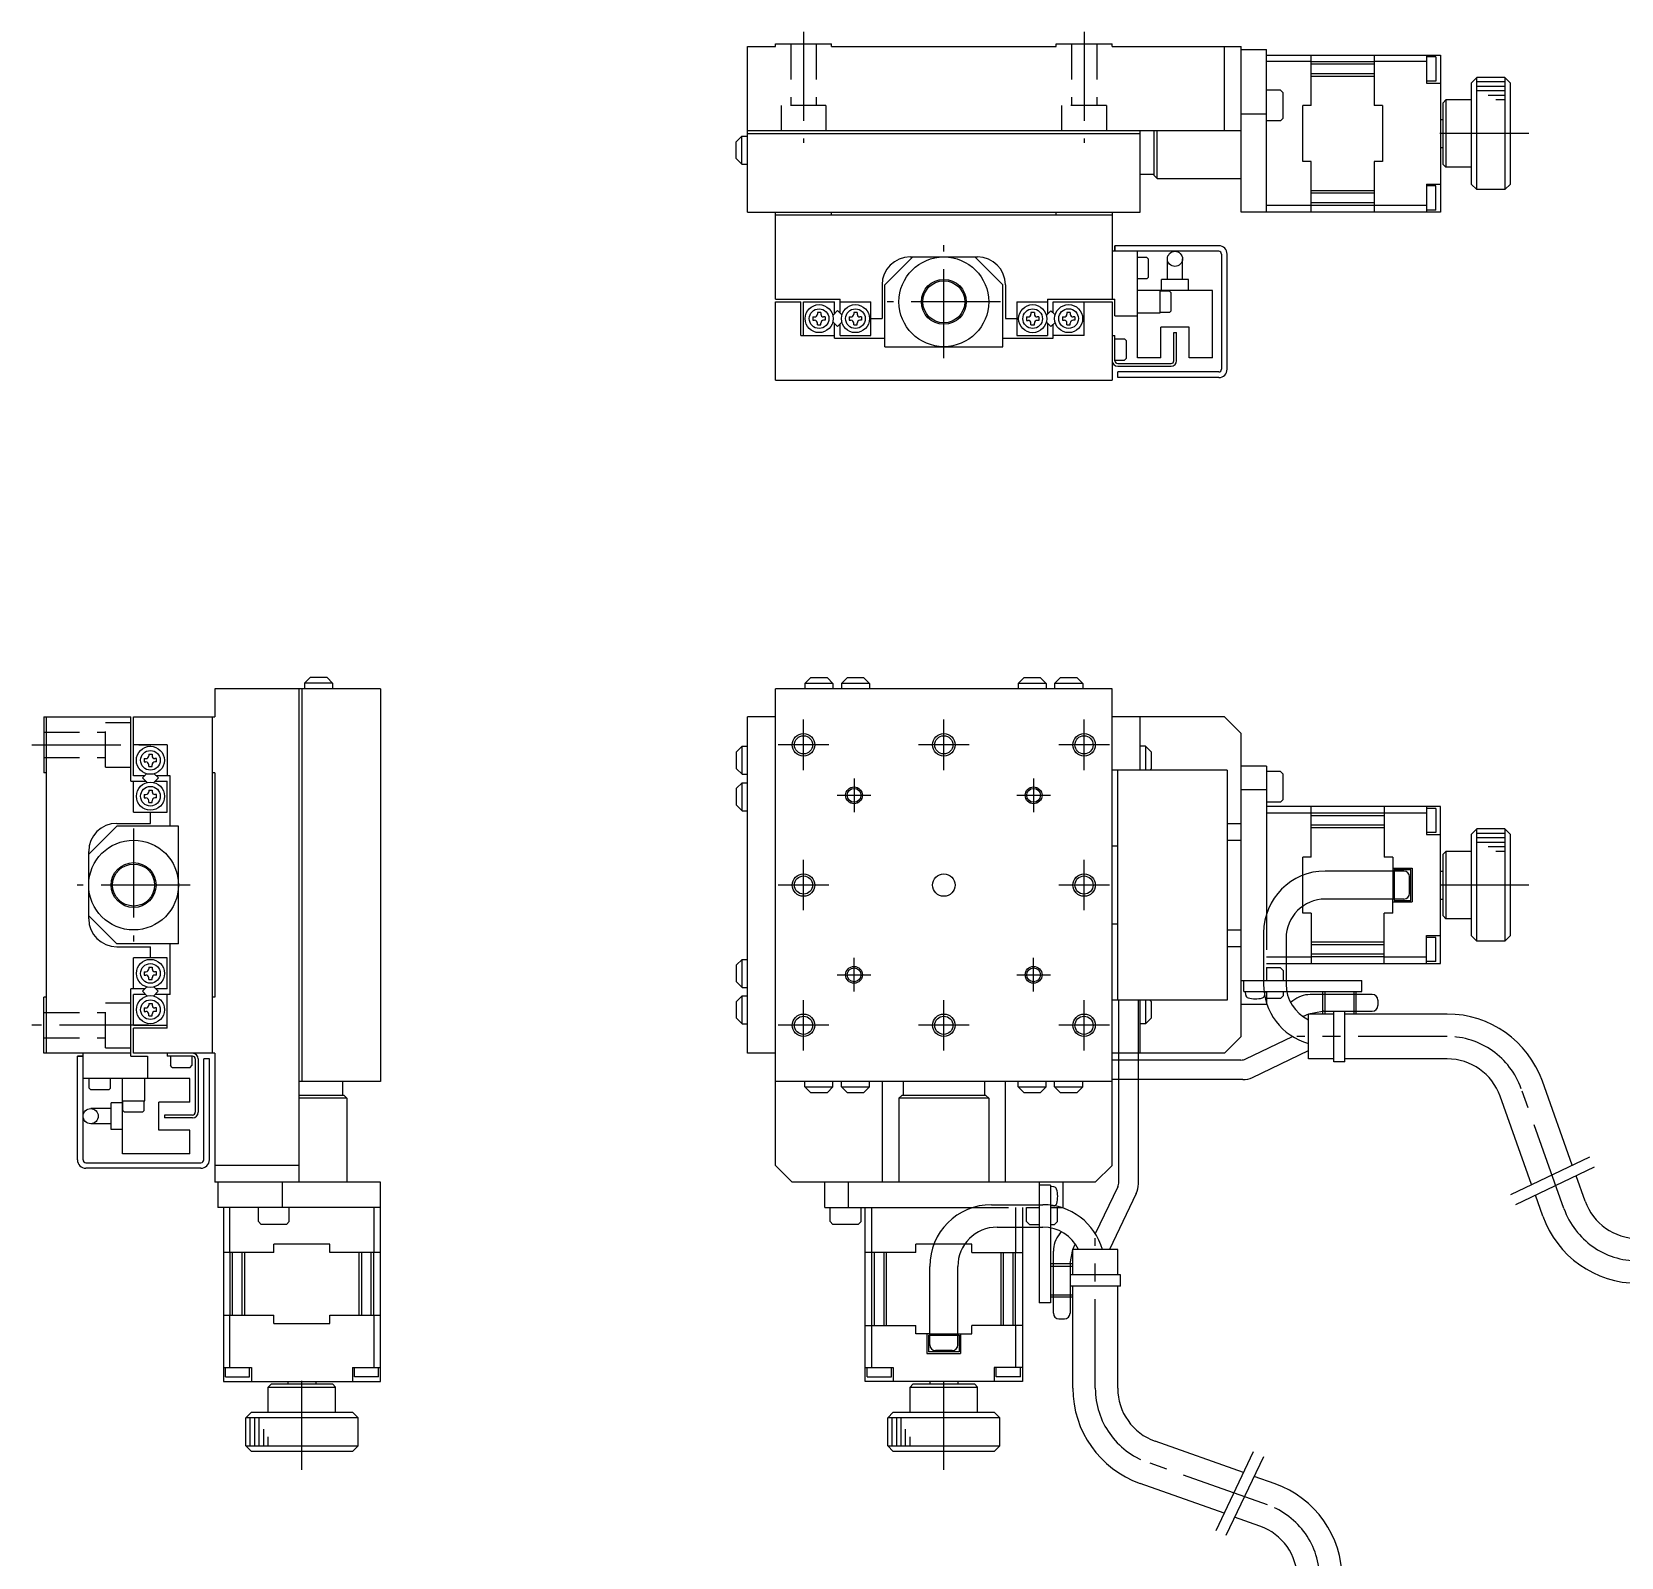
# Model space of a CAD drawing. Extents: x -2 to 425, y -8 to 414.
# Drawn here: x -2.1 to 281.1, y 142.4 to 414.4 of the extents above; entities that cross this region are included whole.
import ezdxf

# ---------------------------------------------------------------- set-up
doc = ezdxf.new("R2010")
doc.units = 0
doc.header["$LTSCALE"] = 0.5
doc.linetypes.add('CENTER', pattern=[50.8, 31.75, -6.35, 6.35, -6.35])
doc.linetypes.add('DASHED', pattern=[19.05, 12.7, -6.35])
for name, color, linetype in [('MSM_CENTER', 1, 'CENTER'), ('MSM_CONTINUOUS', 7, 'CONTINUOUS'), ('MSM_DASHED', 4, 'DASHED'), ('MSM_NARROW', 5, 'CONTINUOUS')]:
    doc.layers.add(name, color=color, linetype=linetype)

msp = doc.modelspace()

# ---------------------------------------------------------------- linework, layer by layer
at = {"layer": 'MSM_CENTER'}
for p, q in [((135.398425, 414.390537), (135.398425, 394.605275)), ((185.398425, 414.390537), (185.398425, 394.605275)), ((264.685411, 396.24594), (246.300101, 396.24594)), ((160.398425, 356.170289), (160.398425, 376.321592)), ((170.474076, 366.24594), (150.322773, 366.24594)), ((135.398424, 282.756785), (135.398424, 291.756784)), ((160.398424, 282.756785), (160.398424, 291.756784)), ((185.398423, 282.756785), (185.398423, 291.756784)), ((-2.144597, 287.256784), (19.079552, 287.256784)), ((139.898423, 287.256785), (130.898424, 287.256785)), ((164.898423, 287.256785), (155.898424, 287.256785)), ((189.898422, 287.256785), (180.898423, 287.256785)), ((144.398424, 281.256783), (144.398424, 275.256783)), ((176.398423, 281.256783), (176.398423, 275.256783)), ((141.398424, 278.256784), (147.398422, 278.256784)), ((173.398425, 278.256784), (179.398425, 278.256784)), ((16.000001, 272.333953), (16.000001, 252.18265)), ((135.398424, 257.756784), (135.398424, 266.756783)), ((185.398423, 257.756784), (185.398423, 266.756783)), ((26.075652, 262.258301), (5.924349, 262.258301)), ((139.898423, 262.256784), (130.898424, 262.256784)), ((189.898422, 262.256784), (180.898423, 262.256784)), ((264.685411, 262.256784), (246.300101, 262.256784)), ((144.398424, 243.256785), (144.398424, 249.256785)), ((176.398423, 243.256785), (176.398423, 249.256785)), ((141.398424, 246.256784), (147.398422, 246.256784)), ((173.398425, 246.256784), (179.398425, 246.256784)), ((135.398424, 232.756783), (135.398424, 241.756782)), ((160.398424, 232.756783), (160.398424, 241.756782)), ((185.398423, 232.756783), (185.398423, 241.756782)), ((18.647451, 237.258301), (-2.144597, 237.258301)), ((139.898423, 237.256783), (130.898424, 237.256783)), ((164.898423, 237.256783), (155.898424, 237.256783)), ((189.898422, 237.256783), (180.898423, 237.256783)), ((250.121318, 235.256785), (223.326541, 235.256785)), ((270.920809, 204.56521), (263.311136, 225.950261)), ((187.398425, 172.533891), (187.398425, 199.328668)), ((45.999999, 157.969798), (45.999999, 176.355108)), ((160.398426, 157.969798), (160.398426, 176.355108)), ((218.09, 151.7344), (196.704949, 159.344073))]:
    msp.add_line(p, q, dxfattribs=at)
for centre, start, end in [((250.121318, 221.256785), 19.587633, 90), ((284.110626, 209.258685), 199.587633, 270), ((201.398425, 172.533891), 180, 250.412367), ((213.396525, 138.544583), 0, 70.412367)]:
    msp.add_arc(centre, 14, start, end, dxfattribs=at)
at = {"layer": 'MSM_CONTINUOUS'}
for p, q in [((125.398425, 411.745939), (130.398425, 411.745939)), ((125.398425, 382.245941), (125.398425, 411.745939)), ((130.398425, 411.745939), (130.398425, 412.245939)), ((130.398425, 412.245939), (140.398425, 412.245939)), ((140.398425, 411.745939), (140.398425, 412.245939)), ((140.398425, 411.745939), (180.398425, 411.745939)), ((180.398425, 411.745939), (180.398425, 412.245939)), ((180.398425, 412.245939), (190.398425, 412.245939)), ((190.398425, 411.745939), (190.398425, 412.245939)), ((190.398425, 411.745939), (213.398425, 411.745939)), ((210.398425, 396.745939), (210.398425, 411.745939)), ((213.398425, 382.24594), (213.398425, 411.745939)), ((213.398425, 411.24594), (217.898425, 411.24594)), ((217.898425, 382.24594), (217.898425, 411.24594)), ((217.898425, 410.24594), (248.898425, 410.24594)), ((225.898425, 409.091173), (217.898425, 409.091173)), ((225.898425, 401.24594), (225.898425, 410.24594)), ((237.098425, 409.04594), (225.898425, 409.04594)), ((237.098425, 408.59594), (225.898425, 408.59594)), ((237.098425, 410.24594), (237.098425, 401.24594)), ((246.398425, 409.091173), (237.098425, 409.091173)), ((246.398425, 410.24594), (246.398425, 405.24594)), ((248.098425, 409.89594), (246.398425, 409.89594)), ((248.098425, 409.89594), (248.098425, 405.59594)), ((248.898425, 410.24594), (248.898425, 382.24594)), ((237.098425, 406.89594), (225.898425, 406.89594)), ((237.098425, 406.44594), (225.898425, 406.44594)), ((248.098425, 405.59594), (246.398425, 405.59594)), ((246.398425, 405.24594), (248.898425, 405.24594)), ((254.398419, 405.245951), (255.398419, 406.245952)), ((254.398419, 405.245951), (254.398419, 387.24593)), ((260.398418, 406.245963), (255.398419, 406.245952)), ((255.398419, 386.245928), (255.398419, 406.245952)), ((260.398418, 406.245963), (260.398418, 386.245917)), ((260.398418, 406.245963), (261.398418, 405.245965)), ((261.398418, 387.245916), (261.398418, 405.245916)), ((220.398425, 403.99594), (217.898425, 403.99594)), ((220.398425, 403.99594), (220.898425, 403.49594)), ((220.898425, 398.995939), (220.898425, 403.49594)), ((249.398419, 401.74594), (249.898419, 402.245941)), ((254.398419, 402.245951), (249.898419, 402.245941)), ((249.898419, 402.245941), (249.898419, 390.245939)), ((213.398425, 399.745939), (217.898425, 399.745939)), ((225.898425, 401.24594), (224.398425, 401.24594)), ((224.398425, 391.24594), (224.398425, 401.24594)), ((238.598425, 401.24594), (237.098425, 401.24594)), ((238.598425, 401.24594), (238.598425, 391.24594)), ((249.398419, 390.74594), (249.398419, 401.74594)), ((213.398425, 396.745939), (125.398425, 396.745939)), ((195.398424, 382.245941), (195.398424, 396.745939)), ((197.898424, 388.745941), (197.898424, 396.745939)), ((198.398424, 388.245941), (198.398424, 396.745939)), ((220.398425, 398.495939), (217.898425, 398.495939)), ((220.898425, 398.995939), (220.398425, 398.495939)), ((248.898425, 398.74594), (249.398419, 398.74594)), ((123.418138, 394.768259), (124.418138, 395.768259)), ((123.418138, 391.768259), (123.418138, 394.768259)), ((124.418138, 390.768259), (124.418138, 395.768259)), ((124.418138, 395.768259), (125.378139, 395.768259)), ((125.398425, 396.245941), (195.398424, 396.245941)), ((123.418138, 391.768259), (124.418138, 390.768259)), ((225.898425, 391.24594), (224.398425, 391.24594)), ((225.898425, 382.24594), (225.898425, 391.24594)), ((237.098425, 391.24594), (237.098425, 382.24594)), ((238.598425, 391.24594), (237.098425, 391.24594)), ((248.898425, 393.74594), (249.398419, 393.74594)), ((124.418138, 390.768259), (125.378139, 390.768259)), ((195.398424, 388.995941), (197.898424, 388.995941)), ((198.398424, 388.245941), (197.898424, 388.745941)), ((198.398423, 388.245942), (213.398425, 388.245942)), ((249.398419, 390.74594), (249.898419, 390.245939)), ((254.398419, 390.24593), (249.898419, 390.245939)), ((237.098425, 386.04594), (225.898425, 386.04594)), ((237.098425, 385.59594), (225.898425, 385.59594)), ((246.398425, 387.24594), (246.398425, 382.24594)), ((246.398425, 387.24594), (248.898425, 387.24594)), ((248.098425, 386.89594), (246.398425, 386.89594)), ((248.098425, 382.59594), (248.098425, 386.89594)), ((254.398419, 387.24593), (255.398419, 386.245928)), ((260.398418, 386.245917), (255.398419, 386.245928)), ((260.398418, 386.245917), (261.398418, 387.245916)), ((225.898425, 383.400707), (217.898425, 383.400707)), ((237.098425, 383.89594), (225.898425, 383.89594)), ((237.098425, 383.44594), (225.898425, 383.44594)), ((246.398425, 383.400707), (237.098425, 383.400707)), ((248.098425, 382.59594), (246.398425, 382.59594)), ((125.398425, 382.245941), (195.398424, 382.245941)), ((130.398425, 366.745941), (130.398425, 382.245941)), ((130.398425, 381.745941), (190.396908, 381.745941)), ((140.398425, 381.745941), (140.398425, 382.245941)), ((180.398425, 381.745941), (180.398425, 382.245941)), ((190.396908, 382.245939), (190.396908, 366.74594)), ((248.898425, 382.24594), (213.398425, 382.24594)), ((154.898425, 374.24594), (149.898425, 369.24594)), ((154.398425, 374.245941), (166.398425, 374.245941)), ((170.898426, 369.24594), (165.898426, 374.24594)), ((209.396908, 375.245941), (190.396908, 375.245939)), ((209.396908, 376.245941), (190.896908, 376.245939)), ((190.896908, 376.245939), (190.896908, 375.245939)), ((190.898425, 375.245941), (190.898425, 376.245941)), ((194.896908, 356.245941), (194.896908, 375.245939)), ((196.596908, 374.145939), (194.896908, 374.145939)), ((196.896908, 373.845939), (196.596908, 374.145939)), ((209.896908, 374.745939), (209.896908, 354.245941)), ((210.896908, 354.245941), (210.896908, 374.745939)), ((196.896908, 370.645939), (196.896908, 373.845939)), ((200.246908, 370.245941), (200.246908, 373.895941)), ((202.946908, 370.245941), (202.946908, 373.895941)), ((149.398425, 369.245941), (149.398425, 363.245941)), ((149.898425, 358.245941), (149.898425, 369.24594)), ((170.898426, 358.245941), (170.898426, 369.24594)), ((171.398425, 369.245941), (171.398425, 363.245941)), ((196.596908, 370.345939), (194.896908, 370.345939)), ((196.896908, 370.645939), (196.596908, 370.345939)), ((199.196908, 368.245941), (199.196908, 370.245941)), ((203.996908, 370.245941), (199.196908, 370.245941)), ((203.996908, 368.245941), (203.996908, 370.245941)), ((130.398425, 366.745941), (141.898424, 366.745941)), ((130.398425, 352.245941), (130.398425, 366.245941)), ((130.398425, 366.245941), (134.898424, 366.245941)), ((134.898424, 360.245941), (134.898424, 366.245941)), ((135.398425, 360.245941), (135.398425, 366.245941)), ((135.398425, 366.245941), (140.898424, 366.245941)), ((140.898424, 364.108178), (140.898424, 366.245941)), ((141.898424, 364.232835), (141.898424, 366.745941)), ((141.898424, 366.245941), (147.398423, 366.245941)), ((147.398424, 360.245941), (147.398424, 366.245941)), ((173.398426, 366.245941), (178.898426, 366.245941)), ((173.398426, 366.245941), (173.398426, 360.245938)), ((178.898426, 366.74594), (190.896908, 366.74594)), ((178.898426, 366.74594), (178.898426, 364.064327)), ((179.898426, 366.245941), (190.398425, 366.245941)), ((179.898426, 364.258774), (179.898426, 366.245941)), ((185.398425, 360.245941), (185.398425, 366.245941)), ((190.396908, 366.245942), (190.396908, 352.24594)), ((190.896908, 363.74594), (190.896908, 366.74594)), ((208.296908, 368.245941), (194.896908, 368.245941)), ((198.896908, 368.245941), (198.896908, 364.245941)), ((200.596908, 368.145941), (198.896908, 368.145941)), ((200.896908, 367.845941), (200.596908, 368.145941)), ((200.896908, 364.645941), (200.896908, 367.845941)), ((208.296908, 356.245941), (208.296908, 368.245941)), ((137.078311, 363.545942), (137.37831, 363.545942)), ((137.078311, 363.545942), (137.078311, 362.945941)), ((137.078311, 362.945941), (137.37831, 362.945941)), ((137.87831, 364.345941), (137.87831, 364.045942)), ((138.478311, 364.345941), (137.87831, 364.345941)), ((138.478311, 364.345941), (138.478311, 364.045942)), ((139.27831, 363.545942), (138.978311, 363.545942)), ((139.27831, 362.945941), (138.978311, 362.945941)), ((139.27831, 363.545942), (139.27831, 362.945941)), ((140.611268, 363.821021), (141.460752, 364.670506)), ((140.615177, 362.687655), (141.460754, 361.842079)), ((141.460752, 364.670506), (142.234594, 363.896665)), ((141.460754, 361.842079), (142.230244, 362.611571)), ((143.548421, 363.545942), (143.84842, 363.545942)), ((143.548421, 363.545942), (143.548421, 362.945941)), ((143.548421, 362.945941), (143.84842, 362.945941)), ((144.34842, 364.345941), (144.34842, 364.045942)), ((144.948421, 364.345941), (144.34842, 364.345941)), ((144.948421, 364.345941), (144.948421, 364.045942)), ((145.74842, 363.545942), (145.448421, 363.545942)), ((145.74842, 362.945941), (145.448421, 362.945941)), ((145.74842, 363.545942), (145.74842, 362.945941)), ((147.398424, 363.245941), (149.398425, 363.245941)), ((171.398425, 363.245941), (173.398426, 363.245941)), ((175.136446, 363.540067), (175.436445, 363.540067)), ((175.136446, 363.540067), (175.136446, 362.940066)), ((175.136446, 362.940066), (175.436445, 362.940066)), ((175.936445, 364.340066), (175.936445, 364.040067)), ((176.536446, 364.340066), (175.936445, 364.340066)), ((176.536446, 364.340066), (176.536446, 364.040067)), ((177.336445, 363.540067), (177.036446, 363.540067)), ((177.336445, 362.940066), (177.036446, 362.940066)), ((177.336445, 363.540067), (177.336445, 362.940066)), ((178.665503, 363.831403), (179.495648, 364.66155)), ((178.668325, 362.660448), (179.495651, 361.833123)), ((179.495648, 364.66155), (180.231967, 363.925233)), ((181.539429, 363.551342), (181.839428, 363.551342)), ((181.539429, 363.551342), (181.539429, 362.951341)), ((181.539429, 362.951341), (181.839428, 362.951341)), ((182.339428, 364.351341), (182.339428, 364.051342)), ((182.939429, 364.351341), (182.339428, 364.351341)), ((182.939429, 364.351341), (182.939429, 364.051342)), ((183.739428, 363.551342), (183.439429, 363.551342)), ((183.739428, 362.951341), (183.439429, 362.951341)), ((183.739428, 363.551342), (183.739428, 362.951341)), ((190.896908, 363.74594), (194.896908, 363.74594)), ((198.896908, 364.245941), (194.896908, 364.245941)), ((200.596908, 364.345941), (198.896908, 364.345941)), ((200.896908, 364.645941), (200.596908, 364.345941)), ((134.898424, 360.245941), (140.898424, 360.245941)), ((137.87831, 362.145942), (137.87831, 362.445941)), ((137.87831, 362.145942), (138.478311, 362.145942)), ((138.478311, 362.145942), (138.478311, 362.445941)), ((140.898424, 359.745941), (140.898424, 362.404409)), ((141.898424, 360.245941), (141.898424, 362.27975)), ((141.898424, 360.245941), (147.398424, 360.245941)), ((144.34842, 362.145942), (144.34842, 362.445941)), ((144.34842, 362.145942), (144.948421, 362.145942)), ((144.948421, 362.145942), (144.948421, 362.445941)), ((173.398427, 360.245941), (178.898426, 360.245941)), ((175.936445, 362.140067), (175.936445, 362.440066)), ((175.936445, 362.140067), (176.536446, 362.140067)), ((176.536446, 362.140067), (176.536446, 362.440066)), ((178.898426, 362.430347), (178.898426, 360.245938)), ((179.495651, 361.833123), (180.233725, 362.571199)), ((179.898426, 359.745941), (179.898426, 362.235899)), ((185.398425, 360.245941), (179.898426, 360.245941)), ((182.339428, 362.151342), (182.339428, 362.451341)), ((182.339428, 362.151342), (182.939429, 362.151342)), ((182.939429, 362.151342), (182.939429, 362.451341)), ((190.396908, 360.245942), (190.896908, 360.245942)), ((190.896908, 355.74594), (190.896908, 360.245942)), ((199.096908, 356.245941), (199.096908, 361.745941)), ((204.096908, 361.745941), (199.096908, 361.745941)), ((201.396908, 355.74594), (201.396908, 360.74594)), ((201.396908, 360.74594), (201.896908, 360.74594)), ((201.896908, 355.74594), (201.896908, 360.74594)), ((204.096908, 356.245941), (204.096908, 361.745941)), ((140.898424, 359.745941), (149.898425, 359.745941)), ((149.898425, 358.245941), (170.898426, 358.245941)), ((170.898426, 359.745941), (179.898426, 359.745941)), ((190.896908, 359.645942), (192.596908, 359.645942)), ((192.896908, 359.345942), (192.596908, 359.645942)), ((192.896908, 359.345942), (192.896908, 356.145942)), ((190.896908, 355.845942), (192.596908, 355.845942)), ((191.396908, 355.24594), (200.896908, 355.24594)), ((191.396908, 354.74594), (200.896908, 354.74594)), ((192.896908, 356.145942), (192.596908, 355.845942)), ((199.096908, 356.245941), (194.896908, 356.245941)), ((208.296908, 356.245941), (204.096908, 356.245941)), ((130.398425, 352.245941), (190.398425, 352.245941)), ((209.396908, 353.745941), (191.396908, 353.745941)), ((191.396908, 352.745941), (191.396908, 353.745941)), ((209.396908, 352.745941), (191.396908, 352.745941)), ((191.398425, 352.745941), (191.398425, 353.745941)), ((47.47768, 299.237071), (46.47768, 298.237071)), ((51.47768, 298.237071), (46.47768, 298.237071)), ((46.47768, 298.237071), (46.47768, 297.27707)), ((50.47768, 299.237071), (47.47768, 299.237071)), ((50.47768, 299.237071), (51.47768, 298.237071)), ((51.47768, 298.237071), (51.47768, 297.27707)), ((136.648423, 299.216785), (135.648423, 298.216785)), ((140.648423, 298.216785), (135.648423, 298.216785)), ((135.648423, 298.216785), (135.648423, 297.256784)), ((139.648423, 299.216785), (136.648423, 299.216785)), ((139.648423, 299.216785), (140.648423, 298.216785)), ((140.648423, 298.216785), (140.648423, 297.256784)), ((143.148424, 299.216785), (142.148424, 298.216785)), ((147.148424, 298.216785), (142.148424, 298.216785)), ((142.148424, 298.216785), (142.148424, 297.256784)), ((146.148424, 299.216785), (143.148424, 299.216785)), ((146.148424, 299.216785), (147.148424, 298.216785)), ((147.148424, 298.216785), (147.148424, 297.256784)), ((174.648426, 299.216785), (173.648426, 298.216785)), ((178.648426, 298.216785), (173.648426, 298.216785)), ((173.648426, 298.216785), (173.648426, 297.256784)), ((177.648426, 299.216785), (174.648426, 299.216785)), ((177.648426, 299.216785), (178.648426, 298.216785)), ((178.648426, 298.216785), (178.648426, 297.256784)), ((181.148425, 299.216785), (180.148425, 298.216785)), ((185.148425, 298.216785), (180.148425, 298.216785)), ((180.148425, 298.216785), (180.148425, 297.256784)), ((184.148425, 299.216785), (181.148425, 299.216785)), ((184.148425, 299.216785), (185.148425, 298.216785)), ((185.148425, 298.216785), (185.148425, 297.256784)), ((59.999998, 297.256784), (30.5, 297.256784)), ((30.5, 297.256784), (30.5, 292.256784)), ((45.5, 209.256784), (45.5, 297.256784)), ((45.999998, 297.256784), (45.999998, 227.256785)), ((59.999998, 297.256784), (59.999998, 227.256785)), ((190.398425, 297.256784), (130.398425, 297.256784)), ((130.398425, 212.256784), (130.398425, 297.256784)), ((190.398425, 212.256784), (190.398425, 297.256784)), ((0, 292.258301), (0.000002, 282.256785)), ((0.000002, 292.256784), (15.500001, 292.256784)), ((0.5, 232.258301), (0.5, 292.256784)), ((15.500001, 280.758302), (15.500001, 292.256784)), ((15.999999, 292.256784), (30.5, 292.256784)), ((16, 281.758302), (16, 292.258301)), ((30, 292.258301), (30, 232.258301)), ((125.398425, 232.256784), (125.398425, 292.256784)), ((130.398425, 292.256784), (125.398425, 292.256784)), ((210.398425, 292.256784), (190.398425, 292.256784)), ((195.398424, 282.756785), (195.398424, 292.256784)), ((213.398425, 289.256784), (210.398425, 292.256784)), ((213.398425, 235.256784), (213.398425, 289.256784)), ((22, 287.258301), (16, 287.258301)), ((22, 287.258301), (22, 281.758302)), ((123.438424, 286.006786), (124.438424, 287.006786)), ((124.438424, 282.006786), (124.438424, 287.006786)), ((124.438424, 287.006786), (125.398425, 287.006786)), ((196.358425, 287.006786), (195.398424, 287.006786)), ((196.358425, 287.006786), (196.358425, 282.756785)), ((197.358425, 286.006786), (196.358425, 287.006786)), ((17.8946, 284.799305), (18.194599, 284.799305)), ((17.8946, 284.799305), (17.8946, 284.199304)), ((17.8946, 284.199304), (18.194599, 284.199304)), ((18.694599, 285.599304), (18.694599, 285.299305)), ((18.694599, 285.599304), (19.2946, 285.599304)), ((18.694599, 283.399305), (18.694599, 283.699304)), ((18.694599, 283.399305), (19.2946, 283.399305)), ((19.2946, 285.599304), (19.2946, 285.299305)), ((19.2946, 283.399305), (19.2946, 283.699304)), ((20.094599, 284.799305), (19.7946, 284.799305)), ((20.094599, 284.199304), (19.7946, 284.199304)), ((20.094599, 284.199304), (20.094599, 284.799305)), ((123.438424, 283.006786), (123.438424, 286.006786)), ((197.358425, 286.006786), (197.358425, 283.006786)), ((217.898425, 283.469988), (213.398425, 283.469988)), ((217.898425, 283.469988), (217.898425, 257.070341)), ((0.5, 282.258301), (0, 282.258301)), ((15.500001, 280.758302), (18.181614, 280.758302)), ((17.987168, 281.758302), (16, 281.758302)), ((16, 275.258302), (16, 280.758302)), ((17.584391, 281.355525), (18.320708, 282.091843)), ((18.414539, 280.525378), (17.584391, 281.355525)), ((19.585494, 280.528202), (20.412818, 281.355527)), ((20.412818, 281.355527), (19.674742, 282.093601)), ((19.815594, 280.758302), (22.000003, 280.758302)), ((22.5, 281.758302), (20.010042, 281.758302)), ((22, 275.258303), (22, 280.758302)), ((22.5, 272.758302), (22.5, 281.758302)), ((30.5, 282.256784), (30, 282.256784)), ((30.5, 282.256784), (30.5, 242.256784)), ((123.438424, 283.006786), (124.438424, 282.006786)), ((123.438424, 279.506785), (124.438424, 280.506785)), ((124.438424, 282.006786), (125.398425, 282.006786)), ((124.438424, 275.506785), (124.438424, 280.506785)), ((124.438424, 280.506785), (125.398425, 280.506785)), ((210.898425, 282.756785), (190.398425, 282.756785)), ((191.398425, 241.756785), (191.398425, 282.756785)), ((197.358425, 283.006786), (197.108424, 282.756785)), ((210.898425, 282.756785), (210.898425, 241.756785)), ((220.398425, 282.506784), (217.898425, 282.506784)), ((220.398425, 282.506784), (220.898425, 282.006784)), ((220.898425, 277.506783), (220.898425, 282.006784)), ((17.905876, 278.396322), (18.205875, 278.396322)), ((17.905876, 278.396322), (17.905876, 277.796321)), ((17.905876, 277.796321), (18.205875, 277.796321)), ((18.705875, 279.196321), (18.705875, 278.896322)), ((18.705875, 279.196321), (19.305876, 279.196321)), ((19.305876, 279.196321), (19.305876, 278.896322)), ((20.105875, 278.396322), (19.805876, 278.396322)), ((20.105875, 277.796321), (19.805876, 277.796321)), ((20.105875, 277.796321), (20.105875, 278.396322)), ((123.438424, 276.506785), (123.438424, 279.506785)), ((217.898425, 279.256784), (213.398425, 279.256784)), ((16, 275.258302), (22.000003, 275.258302)), ((18.705875, 276.996322), (18.705875, 277.296321)), ((18.705875, 276.996322), (19.305876, 276.996322)), ((19, 273.258301), (19, 275.258302)), ((19.305876, 276.996322), (19.305876, 277.296321)), ((123.438424, 276.506785), (124.438424, 275.506785)), ((124.438424, 275.506785), (125.398425, 275.506785)), ((220.398425, 277.006783), (217.898425, 277.006783)), ((248.898425, 276.256784), (217.898425, 276.256784)), ((225.898425, 275.102017), (217.898425, 275.102017)), ((220.898425, 277.506783), (220.398425, 277.006783)), ((225.898425, 267.256784), (225.898425, 276.256784)), ((238.898425, 275.056784), (225.898425, 275.056784)), ((238.898425, 276.256784), (238.898425, 267.256784)), ((246.398425, 275.102017), (238.898425, 275.102017)), ((246.398425, 276.256784), (246.398425, 271.256784)), ((248.098425, 275.906784), (246.398425, 275.906784)), ((248.098425, 275.906784), (248.098425, 271.606784)), ((248.898425, 248.256784), (248.898425, 276.256784)), ((13.000001, 272.758302), (8.000001, 267.758302)), ((13, 273.258301), (19, 273.258301)), ((24, 272.758302), (13.000001, 272.758302)), ((24, 251.758301), (24, 272.758302)), ((210.898425, 273.256784), (213.398425, 273.256784)), ((238.898425, 274.606784), (225.898425, 274.606784)), ((238.898425, 272.906784), (225.898425, 272.906784)), ((238.898425, 272.456784), (225.898425, 272.456784)), ((254.398419, 271.256795), (255.398419, 272.256796)), ((260.398418, 272.256807), (255.398419, 272.256796)), ((255.398419, 252.256772), (255.398419, 272.256796)), ((260.398418, 272.256807), (260.398418, 252.256761)), ((260.398418, 272.256807), (261.398418, 271.256809)), ((190.398425, 269.256785), (191.398425, 269.256785)), ((210.898425, 270.256782), (213.398425, 270.256782)), ((248.098425, 271.606784), (246.398425, 271.606784)), ((246.398425, 271.256784), (248.898425, 271.256784)), ((254.398419, 271.256795), (254.398419, 253.256774)), ((261.398418, 253.25676), (261.398418, 271.25676)), ((8, 256.258301), (8, 268.258301)), ((225.898425, 267.256784), (224.398425, 267.256784)), ((224.398425, 264.007999), (224.398425, 267.256784)), ((240.398425, 267.256784), (238.898425, 267.256784)), ((240.398425, 267.256784), (240.398425, 264.756784)), ((249.398419, 267.756784), (249.898419, 268.256785)), ((249.398419, 256.756784), (249.398419, 267.756784)), ((254.398419, 268.256795), (249.898419, 268.256785)), ((249.898419, 268.256785), (249.898419, 256.256783)), ((242.398425, 264.756784), (228.387483, 264.756784)), ((240.398425, 265.256784), (243.898425, 265.256784)), ((240.648425, 265.006784), (243.648425, 265.006784)), ((240.648425, 265.006784), (240.648425, 264.756784)), ((243.398425, 260.756784), (243.398425, 263.756784)), ((243.648425, 259.506784), (243.648425, 265.006784)), ((243.898425, 265.256784), (243.898425, 259.256784)), ((248.898425, 264.756784), (249.398419, 264.756784)), ((224.398425, 257.256784), (224.398425, 258.50895)), ((242.398425, 259.756784), (228.387483, 259.756784)), ((240.398425, 257.256784), (240.398425, 259.756784)), ((240.398425, 259.256784), (243.898425, 259.256784)), ((240.648425, 259.756784), (240.648425, 259.506784)), ((240.648425, 259.506784), (243.648425, 259.506784)), ((248.898425, 259.756784), (249.398419, 259.756784)), ((8.000001, 256.758301), (13.000001, 251.758301)), ((191.398425, 255.256785), (190.398425, 255.256785)), ((225.898425, 257.256784), (224.398425, 257.256784)), ((225.898425, 257.256784), (225.898425, 248.256784)), ((238.898425, 248.256784), (238.898425, 257.256784)), ((240.398425, 257.256784), (238.898425, 257.256784)), ((249.398419, 256.756784), (249.898419, 256.256783)), ((254.398419, 256.256774), (249.898419, 256.256783)), ((210.898425, 254.256784), (213.398425, 254.256784)), ((217.387483, 253.756784), (217.387483, 244.583203)), ((221.387483, 252.756784), (221.387483, 244.58652)), ((246.398425, 253.256784), (248.898425, 253.256784)), ((246.398425, 248.256784), (246.398425, 253.256784)), ((248.098425, 252.906784), (246.398425, 252.906784)), ((248.098425, 248.606784), (248.098425, 252.906784)), ((254.398419, 253.256774), (255.398419, 252.256772)), ((260.398418, 252.256761), (255.398419, 252.256772)), ((260.398418, 252.256761), (261.398418, 253.25676)), ((13, 251.258301), (19, 251.258301)), ((24, 251.758301), (13.000001, 251.758301)), ((19, 249.2583), (19, 251.258301)), ((22.5, 242.7583), (22.5, 251.758301)), ((213.398425, 251.256784), (210.898425, 251.256784)), ((225.898425, 249.411551), (221.387483, 249.411551)), ((238.898425, 252.056784), (225.898425, 252.056784)), ((238.898425, 251.606784), (225.898425, 251.606784)), ((238.898425, 249.906784), (225.898425, 249.906784)), ((238.898425, 249.456784), (225.898425, 249.456784)), ((246.398425, 249.411551), (238.898425, 249.411551)), ((22, 249.2583), (16, 249.2583)), ((16, 243.7583), (16, 249.258299)), ((17.9, 246.808298), (18.199999, 246.808298)), ((17.9, 246.808298), (17.9, 246.208297)), ((18.699999, 247.608297), (18.699999, 247.308298)), ((18.699999, 247.608297), (19.3, 247.608297)), ((19.3, 247.608297), (19.3, 247.308298)), ((20.099999, 246.808298), (19.8, 246.808298)), ((20.099999, 246.208297), (20.099999, 246.808298)), ((22, 243.7583), (22, 249.2583)), ((123.438424, 248.006783), (124.438424, 249.006783)), ((123.438424, 245.006783), (123.438424, 248.006783)), ((124.438424, 244.006783), (124.438424, 249.006783)), ((124.438424, 249.006783), (125.398425, 249.006783)), ((221.387483, 248.256784), (248.898425, 248.256784)), ((248.098425, 248.606784), (246.398425, 248.606784)), ((18.013106, 243.7583), (15.5, 243.7583)), ((15.5, 231.758301), (15.5, 243.7583)), ((17.575435, 243.320628), (18.349276, 244.09447)), ((17.9, 246.208297), (18.199999, 246.208297)), ((18.699999, 245.408298), (18.699999, 245.708297)), ((18.699999, 245.408298), (19.3, 245.408298)), ((19.3, 245.408298), (19.3, 245.708297)), ((20.403862, 243.320631), (19.63437, 244.090121)), ((20.099999, 246.208297), (19.8, 246.208297)), ((22, 243.7583), (19.966191, 243.7583)), ((123.438424, 245.006783), (124.438424, 244.006783)), ((124.438424, 244.006783), (125.398425, 244.006783)), ((213.398425, 245.256783), (217.387483, 245.256783)), ((213.898425, 243.256783), (213.898425, 245.256783)), ((221.387483, 245.256783), (234.898425, 245.256783)), ((234.898425, 243.256783), (234.898425, 245.256783)), ((0.5, 242.258301), (0, 242.258301)), ((0, 232.258301), (0, 242.258301)), ((18.137763, 242.7583), (16, 242.7583)), ((16, 237.258301), (16, 242.7583)), ((18.42492, 242.471144), (17.575435, 243.320628)), ((18.699999, 241.138187), (18.699999, 240.838188)), ((18.699999, 241.138187), (19.3, 241.138187)), ((19.3, 241.138187), (19.3, 240.838188)), ((19.558286, 242.475053), (20.403862, 243.320631)), ((22.5, 242.7583), (19.841533, 242.7583)), ((22, 236.7583), (22, 242.7583)), ((30.5, 242.256784), (30, 242.256784)), ((123.438424, 241.506784), (124.438424, 242.506784)), ((123.438424, 238.506784), (123.438424, 241.506784)), ((124.438424, 237.506784), (124.438424, 242.506784)), ((124.438424, 242.506784), (125.398425, 242.506784)), ((210.898425, 241.756785), (190.398425, 241.756785)), ((191.590462, 209.307307), (191.590462, 241.756785)), ((195.090462, 208.96683), (195.090462, 241.756785)), ((195.398424, 232.256784), (195.398424, 241.756785)), ((196.358425, 241.756785), (196.358425, 237.506784)), ((197.358425, 241.506784), (197.108423, 241.756785)), ((197.358425, 241.506784), (197.358425, 238.506784)), ((213.398425, 241.043581), (217.898425, 241.043581)), ((213.898425, 243.256783), (217.468151, 243.256783)), ((214.201568, 242.64936), (214.148425, 243.256783)), ((217.898425, 241.272959), (217.898425, 241.043581)), ((221.514942, 243.256783), (234.898425, 243.256783)), ((222.611713, 241.633453), (222.203902, 241.305767)), ((227.900253, 242.735587), (225.695488, 242.735587)), ((227.900253, 243.256783), (227.900253, 239.256783)), ((228.333106, 243.256783), (228.333106, 239.256783)), ((233.463744, 243.256783), (233.463744, 239.256783)), ((233.898425, 239.256783), (233.898425, 243.256782)), ((236.750261, 242.735587), (233.898425, 242.735587)), ((237.750261, 241.735587), (237.750261, 240.756783)), ((17.9, 240.338188), (18.199999, 240.338188)), ((17.9, 240.338188), (17.9, 239.738187)), ((17.9, 239.738187), (18.199999, 239.738187)), ((18.699999, 238.938188), (18.699999, 239.238187)), ((18.699999, 238.938188), (19.3, 238.938188)), ((19.3, 238.938188), (19.3, 239.238187)), ((20.099999, 240.338188), (19.8, 240.338188)), ((20.099999, 239.738187), (19.8, 239.738187)), ((20.099999, 239.738187), (20.099999, 240.338188)), ((123.438424, 238.506784), (124.438424, 237.506784)), ((197.358425, 238.506784), (196.358425, 237.506784)), ((225.398425, 239.256785), (224.417431, 238.821219)), ((227.900253, 239.73121), (225.398425, 239.256785)), ((225.398425, 231.256785), (225.398425, 239.256785)), ((229.898425, 239.256785), (225.398425, 239.256785)), ((229.898425, 230.756785), (229.898425, 239.756785)), ((229.898425, 239.756783), (231.898425, 239.756783)), ((231.898425, 230.756785), (231.898425, 239.756785)), ((250.121318, 239.256785), (231.898425, 239.256785)), ((233.898425, 239.756783), (236.750261, 239.756783)), ((16, 237.258301), (22, 237.258301)), ((22, 236.7583), (16, 236.7583)), ((16, 232.258301), (16, 236.7583)), ((124.438424, 237.506784), (125.398425, 237.506784)), ((196.358425, 237.506784), (195.398424, 237.506784)), ((213.398425, 235.256784), (210.398425, 232.256784)), ((214.211354, 231.260737), (222.5603, 235.256785)), ((215.415282, 227.956728), (225.398425, 232.73495)), ((15.5, 232.258301), (0, 232.258301)), ((5.999999, 213.258301), (6.000001, 231.758301)), ((6.999999, 231.756784), (5.999999, 231.756784)), ((6.000001, 231.758301), (7.000001, 231.758301)), ((6.999999, 213.258301), (7.000001, 232.258301)), ((15.5, 231.758301), (18.5, 231.758301)), ((30.5, 232.258301), (16, 232.258301)), ((18.5, 231.758301), (18.5, 227.758301)), ((21.999998, 232.258301), (21.999998, 231.758301)), ((26.5, 231.758301), (21.999998, 231.758301)), ((22.599998, 231.758301), (22.599998, 230.058301)), ((22.899998, 229.758301), (22.599998, 230.058301)), ((22.899998, 229.758301), (26.099998, 229.758301)), ((26.099998, 229.758301), (26.399998, 230.058301)), ((26.399998, 231.758301), (26.399998, 230.058301)), ((27, 231.258301), (27, 221.758301)), ((27.5, 231.258301), (27.5, 221.758301)), ((28.499999, 213.258301), (28.499999, 231.258301)), ((29.499999, 231.258301), (28.499999, 231.258301)), ((29.499999, 231.256784), (28.499999, 231.256784)), ((29.499999, 213.258301), (29.499999, 231.258301)), ((30.5, 232.256784), (30.5, 209.256784)), ((130.398425, 232.256784), (125.398425, 232.256784)), ((210.398425, 232.256784), (190.398425, 232.256784)), ((191.590462, 231.064747), (190.398425, 231.064747)), ((213.347902, 231.064747), (195.090462, 231.064747)), ((229.898425, 231.256785), (225.398425, 231.256785)), ((231.898425, 230.756785), (229.898425, 230.756785)), ((250.121318, 231.256785), (231.898425, 231.256785)), ((25.999999, 227.758301), (7.000001, 227.758301)), ((8.100001, 226.058301), (8.100001, 227.758301)), ((11.900001, 226.058301), (11.900001, 227.758301)), ((13.999999, 214.358301), (13.999999, 227.758301)), ((17.999999, 223.758301), (17.999999, 227.758301)), ((25.999999, 223.558301), (25.999999, 227.758301)), ((59.999998, 227.256785), (45.5, 227.256785)), ((53.249998, 227.256785), (53.249998, 224.756785)), ((190.398425, 227.256785), (130.398425, 227.256785)), ((135.648423, 226.296784), (135.648423, 227.256785)), ((140.648423, 226.296784), (140.648423, 227.256785)), ((142.148424, 226.296784), (142.148424, 227.256785)), ((147.148424, 226.296784), (147.148424, 227.256785)), ((149.398425, 227.256785), (149.398425, 209.256784)), ((153.148428, 227.256785), (153.148428, 224.756786)), ((167.648424, 227.256785), (167.648424, 224.756786)), ((171.398425, 209.256784), (171.398425, 227.256785)), ((173.648426, 226.296784), (173.648426, 227.256785)), ((178.648426, 226.296784), (178.648426, 227.256785)), ((180.148425, 226.296784), (180.148425, 227.256785)), ((185.148425, 226.296784), (185.148425, 227.256785)), ((191.590462, 227.564747), (190.398425, 227.564747)), ((213.688379, 227.564747), (195.090462, 227.564747)), ((272.407933, 212.317485), (267.079655, 227.291253)), ((8.400001, 225.758301), (8.100001, 226.058301)), ((11.600001, 225.758301), (8.400001, 225.758301)), ((11.600001, 225.758301), (11.900001, 226.058301)), ((53.499998, 224.756785), (45.5, 224.756785)), ((53.999998, 224.256785), (45.5, 224.256785)), ((53.999998, 224.256785), (53.499998, 224.756785)), ((53.999997, 224.256786), (53.999997, 209.256784)), ((135.648423, 226.296784), (140.648423, 226.296784)), ((136.648423, 225.296784), (135.648423, 226.296784)), ((136.648423, 225.296784), (139.648423, 225.296784)), ((139.648423, 225.296784), (140.648423, 226.296784)), ((142.148424, 226.296784), (147.148424, 226.296784)), ((143.148424, 225.296784), (142.148424, 226.296784)), ((143.148424, 225.296784), (146.148424, 225.296784)), ((146.148424, 225.296784), (147.148424, 226.296784)), ((152.898425, 224.756786), (152.398425, 224.256786)), ((168.398423, 224.256786), (152.398425, 224.256786)), ((152.398427, 224.256786), (152.398427, 209.256784)), ((167.898423, 224.756786), (152.898425, 224.756786)), ((167.898423, 224.756786), (168.398423, 224.256786)), ((168.398425, 224.256786), (168.398425, 209.256784)), ((173.648426, 226.296784), (178.648426, 226.296784)), ((174.648426, 225.296784), (173.648426, 226.296784)), ((174.648426, 225.296784), (177.648426, 225.296784)), ((177.648426, 225.296784), (178.648426, 226.296784)), ((180.148425, 226.296784), (185.148425, 226.296784)), ((181.148425, 225.296784), (180.148425, 226.296784)), ((181.148425, 225.296784), (184.148425, 225.296784)), ((184.148425, 225.296784), (185.148425, 226.296784)), ((265.149291, 208.853134), (259.542616, 224.609268)), ((11.999999, 222.408301), (8.349999, 222.408301)), ((13.999999, 223.458301), (11.999999, 223.458301)), ((11.999999, 218.658301), (11.999999, 223.458301)), ((13.999999, 223.758301), (17.999999, 223.758301)), ((14.099999, 222.058301), (14.099999, 223.758301)), ((14.399999, 221.758301), (14.099999, 222.058301)), ((17.599999, 221.758301), (14.399999, 221.758301)), ((17.599999, 221.758301), (17.899999, 222.058301)), ((17.899999, 222.058301), (17.899999, 223.758301)), ((25.999999, 223.558301), (20.499999, 223.558301)), ((20.499999, 218.558301), (20.499999, 223.558301)), ((26.5, 221.258301), (21.5, 221.258301)), ((21.5, 221.258301), (21.5, 220.758301)), ((11.999999, 219.708301), (8.349999, 219.708301)), ((13.999999, 218.658301), (11.999999, 218.658301)), ((25.999999, 218.558301), (20.499999, 218.558301)), ((26.5, 220.758301), (21.5, 220.758301)), ((25.999999, 214.358301), (25.999999, 218.558301)), ((7.500001, 212.758301), (27.999999, 212.758301)), ((25.999999, 214.358301), (13.999999, 214.358301)), ((27.999999, 211.758301), (7.500001, 211.758301)), ((45.5, 212.256784), (30.5, 212.256784)), ((133.398425, 209.256784), (130.398425, 212.256784)), ((187.398425, 209.256784), (190.398425, 212.256784)), ((274.689328, 205.906203), (273.082032, 210.423101)), ((59.999999, 209.256784), (30.5, 209.256784)), ((30.999999, 209.256784), (30.999999, 204.756784)), ((42.5, 209.256784), (42.5, 204.756784)), ((59.999999, 173.756784), (59.999999, 209.256784)), ((187.398425, 209.256784), (133.398425, 209.256784)), ((139.185222, 204.756784), (139.185222, 209.256784)), ((143.398426, 204.756784), (143.398426, 209.256784)), ((177.398427, 209.256784), (177.398427, 205.267726)), ((179.398427, 208.756784), (177.398427, 208.756784)), ((179.398427, 208.756784), (179.398427, 205.187058)), ((180.00585, 208.453641), (179.398427, 208.506784)), ((181.611629, 209.256784), (181.611629, 204.756784)), ((191.394472, 208.443856), (187.398424, 200.09491)), ((194.698482, 207.239927), (189.92026, 197.256784)), ((267.152289, 203.224218), (265.823391, 206.95875)), ((59.999999, 204.756784), (30.999999, 204.756784)), ((31.999999, 204.756784), (31.999999, 173.756784)), ((33.154766, 196.756784), (33.154766, 204.756784)), ((38.249999, 202.256784), (38.249999, 204.756784)), ((43.75, 202.256784), (43.75, 204.756784)), ((58.845232, 196.756784), (58.845232, 204.756784)), ((139.185222, 204.756784), (165.584869, 204.756784)), ((140.148426, 202.256784), (140.148426, 204.756784)), ((145.648427, 202.256784), (145.648427, 204.756784)), ((146.398426, 173.756784), (146.398426, 204.756784)), ((147.553193, 196.756784), (147.553193, 204.756784)), ((168.898426, 205.267726), (178.072007, 205.267726)), ((181.382251, 204.756784), (181.611629, 204.756784)), ((38.249999, 202.256784), (38.749999, 201.756784)), ((43.25, 201.756784), (38.749999, 201.756784)), ((43.25, 201.756784), (43.75, 202.256784)), ((140.148426, 202.256784), (140.648426, 201.756784)), ((145.148427, 201.756784), (140.648426, 201.756784)), ((145.148427, 201.756784), (145.648427, 202.256784)), ((169.898426, 201.267726), (178.06869, 201.267726)), ((173.243659, 196.756784), (173.243659, 201.267726)), ((174.398426, 201.267726), (174.398426, 173.756784)), ((177.398427, 201.267726), (177.398427, 187.756784)), ((179.398427, 201.140267), (179.398427, 187.756784)), ((181.021757, 200.043496), (181.349443, 200.451307)), ((40.999999, 196.756784), (31.999999, 196.756784)), ((33.199999, 185.556784), (33.199999, 196.756784)), ((33.649999, 185.556784), (33.649999, 196.756784)), ((35.349999, 185.556784), (35.349999, 196.756784)), ((35.799999, 185.556784), (35.799999, 196.756784)), ((40.999999, 196.756784), (40.999999, 198.256784)), ((50.999999, 198.256784), (40.999999, 198.256784)), ((50.999999, 196.756784), (50.999999, 198.256784)), ((59.999999, 196.756784), (50.999999, 196.756784)), ((56.199999, 185.556784), (56.199999, 196.756784)), ((56.649999, 185.556784), (56.649999, 196.756784)), ((58.349999, 185.556784), (58.349999, 196.756784)), ((58.799999, 185.556784), (58.799999, 196.756784)), ((155.398426, 196.756784), (146.398426, 196.756784)), ((147.598426, 183.756784), (147.598426, 196.756784)), ((148.048426, 183.756784), (148.048426, 196.756784)), ((149.748426, 183.756784), (149.748426, 196.756784)), ((150.198426, 183.756784), (150.198426, 196.756784)), ((155.398426, 196.756784), (155.398426, 198.256784)), ((158.647211, 198.256784), (155.398426, 198.256784)), ((165.398426, 198.256784), (164.14626, 198.256784)), ((165.398426, 196.756784), (165.398426, 198.256784)), ((165.398426, 196.756784), (174.398426, 196.756784)), ((170.598426, 183.756784), (170.598426, 196.756784)), ((171.048426, 183.756784), (171.048426, 196.756784)), ((172.748426, 183.756784), (172.748426, 196.756784)), ((173.198426, 183.756784), (173.198426, 196.756784)), ((179.919623, 194.754956), (179.919623, 196.959721)), ((182.924, 194.754956), (183.398425, 197.256784)), ((183.398425, 197.256784), (183.833991, 198.237778)), ((191.398425, 197.256784), (183.398425, 197.256784)), ((183.398425, 192.756784), (183.398425, 197.256784)), ((191.398425, 192.756784), (191.398425, 197.256784)), ((157.898426, 180.256784), (157.898426, 194.267726)), ((162.898426, 180.256784), (162.898426, 194.267726)), ((179.398427, 194.754956), (183.398427, 194.754956)), ((179.398427, 194.322103), (183.398427, 194.322103)), ((191.898425, 192.756784), (182.898425, 192.756784)), ((182.898427, 192.756784), (182.898427, 190.756784)), ((191.898425, 190.756784), (191.898425, 192.756784)), ((191.898425, 190.756784), (182.898425, 190.756784)), ((183.398425, 172.533891), (183.398425, 190.756784)), ((191.398425, 172.533891), (191.398425, 190.756784)), ((179.398427, 187.756784), (177.398427, 187.756784)), ((179.398427, 189.191465), (183.398427, 189.191465)), ((183.398427, 188.756784), (179.398428, 188.756784)), ((179.919623, 185.904948), (179.919623, 188.756784)), ((182.898427, 188.756784), (182.898427, 185.904948)), ((31.999999, 185.556784), (40.999999, 185.556784)), ((33.154766, 176.256784), (33.154766, 185.556784)), ((40.999999, 184.056784), (40.999999, 185.556784)), ((50.999999, 185.556784), (59.999999, 185.556784)), ((50.999999, 184.056784), (50.999999, 185.556784)), ((58.845232, 176.256784), (58.845232, 185.556784)), ((180.919623, 184.904948), (181.898427, 184.904948)), ((40.999999, 184.056784), (50.999999, 184.056784)), ((146.398426, 183.756784), (155.398426, 183.756784)), ((147.553193, 176.256784), (147.553193, 183.756784)), ((155.398426, 182.256784), (155.398426, 183.756784)), ((157.898426, 182.256784), (155.398426, 182.256784)), ((157.398426, 182.256784), (157.398426, 178.756784)), ((157.648426, 182.006784), (157.648426, 179.006784)), ((157.648426, 182.006784), (157.898426, 182.006784)), ((162.898426, 182.256784), (165.398426, 182.256784)), ((162.898426, 182.006784), (163.148426, 182.006784)), ((163.148426, 182.006784), (163.148426, 179.006784)), ((163.398426, 182.256784), (163.398426, 178.756784)), ((174.398426, 183.756784), (165.398426, 183.756784)), ((165.398426, 182.256784), (165.398426, 183.756784)), ((173.243659, 176.256784), (173.243659, 183.756784)), ((157.398426, 178.756784), (163.398426, 178.756784)), ((163.148426, 179.006784), (157.648426, 179.006784)), ((161.898426, 179.256784), (158.898426, 179.256784)), ((31.999999, 176.256784), (36.999999, 176.256784)), ((32.349999, 174.556784), (32.349999, 176.256784)), ((36.649999, 174.556784), (36.649999, 176.256784)), ((36.999999, 176.256784), (36.999999, 173.756784)), ((54.999999, 176.256784), (59.999999, 176.256784)), ((54.999999, 176.256784), (54.999999, 173.756784)), ((55.349999, 174.556784), (55.349999, 176.256784)), ((59.649999, 174.556784), (59.649999, 176.256784)), ((146.398426, 176.256784), (151.398426, 176.256784)), ((146.748426, 174.556784), (146.748426, 176.256784)), ((151.048426, 174.556784), (151.048426, 176.256784)), ((151.398426, 176.256784), (151.398426, 173.756784)), ((169.398426, 176.256784), (169.398426, 173.756784)), ((174.398426, 176.256784), (169.398426, 176.256784)), ((169.748426, 174.556784), (169.748426, 176.256784)), ((174.048426, 174.556784), (174.048426, 176.256784)), ((31.999999, 173.756784), (59.999999, 173.756784)), ((32.349999, 174.556784), (36.649999, 174.556784)), ((40.499999, 173.25679), (39.999998, 172.75679)), ((51.499999, 173.25679), (40.499999, 173.25679)), ((43.499999, 173.756784), (43.499999, 173.25679)), ((48.499999, 173.756784), (48.499999, 173.25679)), ((51.499999, 173.25679), (52, 172.75679)), ((59.649999, 174.556784), (55.349999, 174.556784)), ((174.398426, 173.756784), (146.398426, 173.756784)), ((146.748426, 174.556784), (151.048426, 174.556784)), ((154.898426, 173.25679), (154.398425, 172.75679)), ((165.898426, 173.25679), (154.898426, 173.25679)), ((157.898426, 173.756784), (157.898426, 173.25679)), ((162.898426, 173.756784), (162.898426, 173.25679)), ((165.898426, 173.25679), (166.398427, 172.75679)), ((174.048426, 174.556784), (169.748426, 174.556784)), ((39.999988, 168.25679), (39.999998, 172.75679)), ((39.999998, 172.75679), (52, 172.75679)), ((52.000009, 168.25679), (52, 172.75679)), ((154.398415, 168.25679), (154.398425, 172.75679)), ((154.398425, 172.75679), (166.398427, 172.75679)), ((166.398436, 168.25679), (166.398427, 172.75679)), ((35.999976, 162.256791), (35.999987, 167.25679)), ((36.999988, 168.25679), (35.999987, 167.25679)), ((56.000011, 167.25679), (35.999987, 167.25679)), ((36.999988, 168.25679), (55.000009, 168.25679)), ((55.000009, 168.25679), (56.000011, 167.25679)), ((56.000022, 162.256791), (56.000011, 167.25679)), ((150.398403, 162.256791), (150.398414, 167.25679)), ((151.398415, 168.25679), (150.398414, 167.25679)), ((170.398438, 167.25679), (150.398414, 167.25679)), ((151.398415, 168.25679), (169.398436, 168.25679)), ((169.398436, 168.25679), (170.398438, 167.25679)), ((170.398449, 162.256791), (170.398438, 167.25679)), ((35.999976, 162.256791), (36.999974, 161.256791)), ((35.999976, 162.256791), (56.000022, 162.256791)), ((56.000022, 162.256791), (55.000023, 161.256791)), ((150.398403, 162.256791), (170.398449, 162.256791)), ((150.398403, 162.256791), (151.398401, 161.256791)), ((170.398449, 162.256791), (169.39845, 161.256791)), ((213.802076, 157.505918), (198.045942, 163.112593)), ((55.000023, 161.256791), (37.000023, 161.256791)), ((169.39845, 161.256791), (151.39845, 161.256791)), ((219.430992, 155.50292), (215.69646, 156.831818)), ((210.337725, 150.247276), (195.363957, 155.575554)), ((216.749007, 147.965881), (212.232109, 149.573177))]:
    msp.add_line(p, q, dxfattribs=at)
for centre, radius in [((160.398425, 366.24594), 8), ((201.596908, 373.895941), 1.35), ((160.398425, 366.24594), 4), ((160.398425, 366.24594), 3.75), ((138.17831, 363.245941), 2.5), ((144.64842, 363.245941), 2.5), ((176.236445, 363.240066), 2.5), ((182.639428, 363.251341), 2.5), ((138.17831, 363.245941), 1.75), ((144.64842, 363.245941), 1.75), ((176.236445, 363.240066), 1.75), ((182.639428, 363.251341), 1.75), ((18.9946, 284.499304), 2.5), ((18.9946, 284.499304), 1.75), ((135.398424, 287.256785), 1.621), ((160.398423, 287.256785), 1.621), ((185.398422, 287.256785), 1.621), ((19.005876, 278.096321), 2.5), ((19.005876, 278.096321), 1.75), ((144.398424, 278.256783), 1.2295), ((176.398425, 278.256784), 1.2295), ((16.000001, 262.258301), 8), ((16.000001, 262.258301), 4), ((16.000001, 262.258301), 3.75), ((135.398424, 262.256783), 1.621), ((160.398425, 262.256784), 2), ((185.398423, 262.256784), 1.621), ((19, 246.508297), 2.5), ((19, 246.508297), 1.75), ((144.398424, 246.256785), 1.2295), ((176.398425, 246.256784), 1.2295), ((19, 240.038187), 2.5), ((19, 240.038187), 1.75), ((135.398424, 237.256783), 1.621), ((160.398424, 237.256783), 1.621), ((185.398423, 237.256783), 1.621), ((8.349999, 221.058301), 1.35)]:
    msp.add_circle(centre, radius, dxfattribs=at)
for centre, radius, start, end in [((154.398425, 369.245941), 5, 90, 180), ((166.398425, 369.245941), 5, 0, 90), ((209.396908, 374.745939), 1.5, 0, 90), ((209.396908, 374.745939), 0.5, 0, 90), ((137.37831, 364.045942), 0.5, 270, 0), ((137.37831, 362.445941), 0.5, 0, 90), ((138.978311, 364.045942), 0.5, 180, 270), ((138.978311, 362.445941), 0.5, 90, 180), ((143.84842, 364.045942), 0.5, 270, 0), ((143.84842, 362.445941), 0.5, 0, 90), ((145.448421, 364.045942), 0.5, 180, 270), ((145.448421, 362.445941), 0.5, 90, 180), ((175.436445, 364.040067), 0.5, 270, 0), ((175.436445, 362.440066), 0.5, 0, 90), ((177.036446, 364.040067), 0.5, 180, 270), ((177.036446, 362.440066), 0.5, 90, 180), ((181.839428, 364.051342), 0.5, 270, 0), ((181.839428, 362.451341), 0.5, 0, 90), ((183.439429, 364.051342), 0.5, 180, 270), ((183.439429, 362.451341), 0.5, 90, 180), ((191.396908, 355.74594), 1, 180, 270), ((191.396908, 355.74594), 0.5, 180, 270), ((200.896908, 355.74594), 0.5, 270, 0), ((200.896908, 355.74594), 1, 270, 0), ((209.396908, 354.245941), 1.5, 270, 0), ((209.396908, 354.245941), 0.5, 270, 0), ((18.194599, 285.299305), 0.5, 270, 0), ((18.194599, 283.699304), 0.5, 0, 90), ((19.7946, 285.299305), 0.5, 180, 270), ((19.7946, 283.699304), 0.5, 90, 180), ((18.205875, 278.896322), 0.5, 270, 0), ((18.205875, 277.296321), 0.5, 0, 90), ((19.805876, 278.896322), 0.5, 180, 270), ((19.805876, 277.296321), 0.5, 90, 180), ((13, 268.258301), 5, 90, 180), ((228.387483, 253.756784), 11, 90, 180), ((242.398425, 263.756784), 1, 0, 90), ((242.398425, 260.756784), 1, 270, 0), ((228.387483, 252.756784), 7, 90, 180), ((13, 256.258301), 5, 180, 270), ((18.199999, 247.308298), 0.5, 270, 0), ((19.8, 247.308298), 0.5, 180, 270), ((18.199999, 245.708297), 0.5, 0, 90), ((19.8, 245.708297), 0.5, 90, 180), ((228.387482, 244.58652), 11, 180, 254.23260367), ((228.387482, 244.58652), 7, 180, 244.722156), ((18.199999, 240.838188), 0.5, 270, 0), ((19.8, 240.838188), 0.5, 180, 270), ((214.77936, 242.69991), 0.58, 185, 253.412719), ((215.898425, 246.456783), 4.5, 253.412719, 286.387687), ((216.998753, 242.715222), 0.6, 286.387687, 344.45641747), ((225.743556, 237.735818), 5, 90.550827, 128.782711), ((236.750261, 241.735587), 1, 0, 90), ((18.199999, 239.238187), 0.5, 0, 90), ((19.8, 239.238187), 0.5, 90, 180), ((236.750261, 240.756783), 1, 270, 0), ((250.121318, 221.256785), 18, 19.587633, 90), ((26.5, 231.258301), 1, 0, 90), ((26.5, 231.258301), 0.5, 0, 90), ((213.347902, 233.064747), 2, 270, 295.577131), ((250.121318, 221.256785), 10, 19.587633, 90), ((213.688379, 231.564747), 4, 270, 295.577131), ((26.5, 221.758301), 0.5, 270, 0), ((26.5, 221.758301), 1, 270, 0), ((7.500001, 213.258301), 1.5, 180, 270), ((7.500001, 213.258301), 0.5, 180, 270), ((27.999999, 213.258301), 1.5, 270, 0), ((27.999999, 213.258301), 0.5, 270, 0), ((179.9553, 207.875849), 0.58, 16.587281, 85), ((176.198427, 206.756784), 4.5, 343.612313, 16.587281), ((189.590462, 209.307307), 2, 334.422869, 0), ((191.090462, 208.96683), 4, 334.422869, 0), ((168.898426, 194.267726), 11, 90, 180), ((178.06869, 194.267727), 11, 15.767387, 89.99998128), ((179.939988, 205.656456), 0.6, 285.54358253, 343.612313), ((284.110626, 209.258685), 10, 199.587633, 270), ((169.898426, 194.267726), 7, 90, 180), ((178.06869, 194.267727), 7, 25.277844, 90), ((284.110626, 209.258685), 18, 199.587633, 270), ((184.919392, 196.911653), 5, 141.217289, 179.449173), ((180.919623, 185.904948), 1, 180, 270), ((181.898427, 185.904948), 1, 270, 0), ((158.898426, 180.256784), 1, 180, 270), ((161.898426, 180.256784), 1, 270, 0), ((201.398425, 172.533891), 18, 180, 250.412367), ((201.398425, 172.533891), 10, 180, 250.412367), ((213.396525, 138.544583), 18, 0, 70.412367), ((213.396525, 138.544583), 10, 0, 70.412367)]:
    msp.add_arc(centre, radius, start, end, dxfattribs=at)
at = {"layer": 'MSM_DASHED'}
for p, q in [((133.148425, 412.245939), (133.148425, 401.24594)), ((137.648425, 412.245939), (137.648425, 401.24594)), ((183.148425, 412.245939), (183.148425, 401.24594)), ((187.648425, 412.245939), (187.648425, 401.24594)), ((131.398425, 401.24594), (131.398425, 396.74594)), ((139.398425, 401.24594), (131.398425, 401.24594)), ((139.398425, 401.24594), (139.398425, 396.74594)), ((181.398425, 401.24594), (181.398425, 396.74594)), ((189.398425, 401.24594), (181.398425, 401.24594)), ((189.398425, 401.24594), (189.398425, 396.74594)), ((0, 289.506784), (10.999999, 289.506784)), ((10.999999, 283.256784), (10.999999, 291.256784)), ((10.999999, 291.256784), (15.499999, 291.256784)), ((0, 285.006784), (10.999999, 285.006784)), ((10.999999, 283.256784), (15.499999, 283.256784)), ((224.398425, 258.50895), (224.398425, 264.007999)), ((240.398425, 264.756784), (240.398425, 259.756784)), ((240.648425, 264.756784), (240.648425, 259.756784)), ((217.898425, 257.070341), (217.898425, 245.256783)), ((221.387483, 249.411551), (217.898425, 249.411551)), ((217.898425, 248.256784), (221.387483, 248.256784)), ((220.398425, 247.506785), (217.898425, 247.506785)), ((220.898425, 247.006785), (220.398425, 247.506785)), ((220.898425, 247.006785), (220.898425, 245.256783)), ((217.387483, 245.256783), (221.387483, 245.256783)), ((10.999999, 233.258301), (10.999999, 241.258301)), ((10.999999, 241.258301), (15.499999, 241.258301)), ((217.468151, 243.256783), (221.514942, 243.256783)), ((217.596469, 242.662929), (217.648425, 243.256783)), ((217.898425, 243.256783), (217.898425, 241.272959)), ((220.398425, 242.006784), (217.898425, 242.006784)), ((220.398425, 242.006784), (220.898425, 242.506784)), ((220.898425, 243.256783), (220.898425, 242.506784)), ((233.898425, 242.735587), (227.900253, 242.735587)), ((0, 239.508301), (10.999999, 239.508301)), ((228.12496, 239.756783), (233.898425, 239.756783)), ((0, 235.008301), (10.999999, 235.008301)), ((10.999999, 233.258301), (15.499999, 233.258301)), ((195.090462, 231.064747), (191.590462, 231.064747)), ((195.090462, 227.564747), (191.590462, 227.564747)), ((165.584869, 204.756784), (177.398427, 204.756784)), ((173.243659, 201.267726), (173.243659, 204.756784)), ((174.398426, 204.756784), (174.398426, 201.267726)), ((175.148425, 202.256784), (175.148425, 204.756784)), ((177.398427, 205.267726), (177.398427, 201.267726)), ((179.398427, 205.187058), (179.398427, 201.140267)), ((179.992281, 205.05874), (179.398427, 205.006784)), ((179.398427, 204.756784), (181.382251, 204.756784)), ((180.648426, 202.256784), (180.648426, 204.756784)), ((175.648425, 201.756784), (175.148425, 202.256784)), ((175.648425, 201.756784), (177.398427, 201.756784)), ((179.398427, 201.756784), (180.148426, 201.756784)), ((180.648426, 202.256784), (180.148426, 201.756784)), ((164.14626, 198.256784), (158.647211, 198.256784)), ((179.919623, 188.756784), (179.919623, 194.754956)), ((182.898427, 194.530249), (182.898427, 188.756784)), ((157.898426, 182.256784), (162.898426, 182.256784)), ((157.898426, 182.006784), (162.898426, 182.006784))]:
    msp.add_line(p, q, dxfattribs=at)
for centre, radius, start, end in [((216.998753, 242.715222), 0.6, 344.45641747, 355), ((228.12496, 238.756783), 1, 90, 102.985661), ((179.939988, 205.656456), 0.6, 275, 285.54358253), ((183.898427, 194.530249), 1, 167.014339, 180)]:
    msp.add_arc(centre, radius, start, end, dxfattribs=at)
at = {"layer": 'MSM_NARROW'}
for p, q in [((260.39842, 405.445963), (255.39842, 405.445952)), ((260.398421, 404.645963), (255.398421, 404.645952)), ((260.398423, 403.845963), (255.398423, 403.845952)), ((260.398425, 403.045963), (257.403408, 403.045957)), ((260.398427, 402.245963), (258.803598, 402.24596)), ((260.39842, 271.456807), (255.39842, 271.456796)), ((260.398421, 270.656807), (255.398421, 270.656796)), ((260.398423, 269.856807), (255.398423, 269.856796)), ((260.398425, 269.056807), (257.403408, 269.056801)), ((260.398427, 268.256807), (258.803598, 268.256804)), ((261.474278, 207.09915), (275.507756, 213.796946)), ((262.335737, 205.294188), (276.369215, 211.991984)), ((36.799976, 162.25679), (36.799987, 167.25679)), ((37.599976, 162.256788), (37.599987, 167.256788)), ((38.399976, 162.256786), (38.399987, 167.256786)), ((151.198403, 162.256789), (151.198414, 167.256789)), ((151.998403, 162.256788), (151.998414, 167.256788)), ((152.798403, 162.256786), (152.798414, 167.256786)), ((39.199976, 162.256784), (39.199982, 165.251801)), ((153.598403, 162.256784), (153.598409, 165.251801)), ((39.999976, 162.256783), (39.999979, 163.851611)), ((154.398403, 162.256782), (154.398406, 163.851611)), ((215.55606, 161.180931), (208.858264, 147.147453)), ((217.361022, 160.319472), (210.663226, 146.285994))]:
    msp.add_line(p, q, dxfattribs=at)
for centre, radius in [((135.398424, 287.256785), 2), ((160.398423, 287.256785), 2), ((185.398422, 287.256785), 2), ((144.398424, 278.256783), 1.5), ((176.398425, 278.256784), 1.5), ((135.398424, 262.256783), 2), ((185.398423, 262.256784), 2), ((144.398424, 246.256785), 1.5), ((176.398425, 246.256784), 1.5), ((135.398424, 237.256783), 2), ((160.398424, 237.256783), 2), ((185.398423, 237.256783), 2)]:
    msp.add_circle(centre, radius, dxfattribs=at)

doc.saveas('drawing.dxf')
